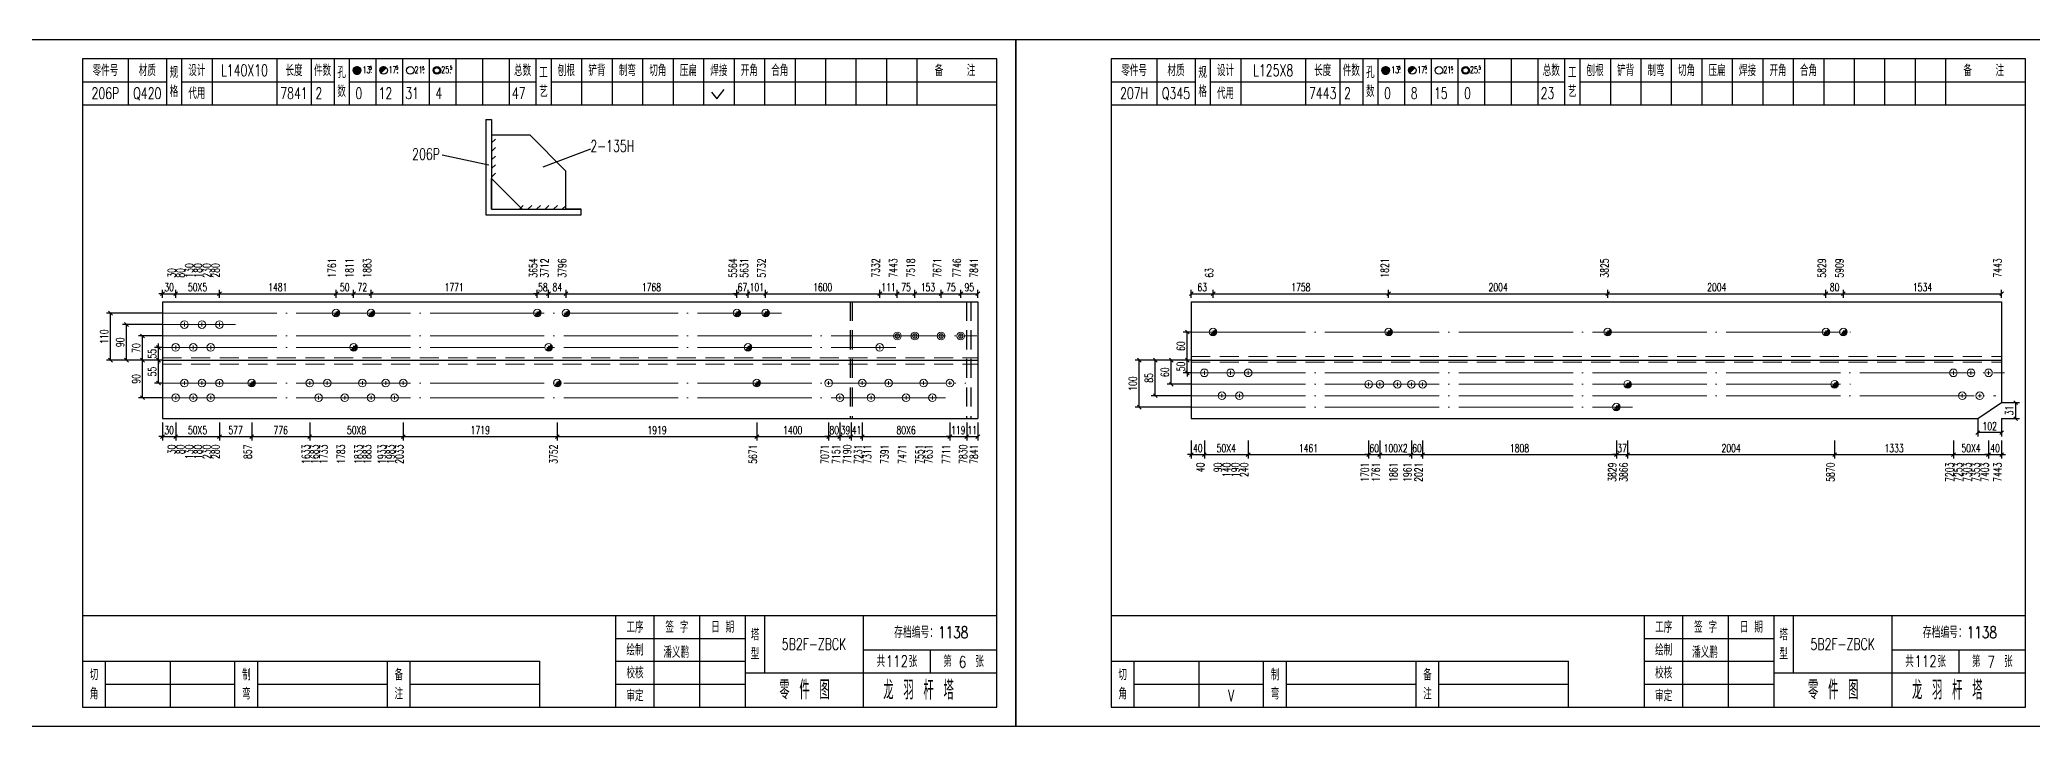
# Model space of a CAD drawing. Header units: millimetres. Extents: x 0 to 30240, y -10896 to -1348.
# Drawn here: x 1364 to 1887, y -2069 to -1889 of the extents above; entities that cross this region are included whole.
import ezdxf
from ezdxf.enums import TextEntityAlignment as Align

# ---------------------------------------------------------------- set-up
doc = ezdxf.new("R2010")
doc.units = ezdxf.units.MM
doc.header["$LTSCALE"] = 20
doc.header["$PDMODE"] = 1
doc.linetypes.add('DASHDOT2X', pattern=[1.75, 1.5, -0.125, 0, -0.125])
doc.linetypes.add('HIDDEN', pattern=[0.375, 0.25, -0.125])
for name, color, linetype, lineweight in [('1', 7, 'Continuous', 25), ('11', 3, 'Continuous', 13), ('2', 1, 'HIDDEN', 13), ('5', 1, 'Continuous', 13), ('7', 2, 'DASHDOT2X', 13)]:
    doc.layers.add(name, color=color, linetype=linetype, lineweight=lineweight)
doc.styles.get("Standard").update_dxf_attribs({"font": 'simplex', "width": 0.7, "bigfont": 'gbhzfs.shx'})
doc.styles.add('SYMBOL_TXT', font='txt.shx', dxfattribs={"width": 0.6})
doc.styles.add('TITLE_TXT', font='simplex.shx', dxfattribs={"width": 0.75, "height": 2.5, "bigfont": 'gbhzfs.shx'})
doc.dimstyles.get("Standard").update_dxf_attribs({"dimtxt": 2.1, "dimasz": 1, "dimexe": 1.05, "dimexo": 0, "dimgap": 0.63, "dimtad": 1, "dimzin": 0, "dimdsep": 46, "dimtxsty": 'standard', "dimblk": 'OBLIQUE', "dimblk1": 'OBLIQUE', "dimblk2": 'OBLIQUE', "dimcen": 0.09, "dimadec": 0, "dimazin": 0, "dimtfac": 1, "dimtdec": 1, "dimtix": 1, "dimtmove": 0, "dimatfit": 3, "dimfxl": 0, "dimtolj": 1, "dimtzin": 0, "dimarcsym": 0})
pattern_1 = [(0, (-3, 0), (0, 0.0125), [])]

# ---------------------------------------------------------------- blocks, each defined once
blk = doc.blocks.new('M12_HOLE')
h = blk.add_hatch()
h.set_pattern_fill('LINE', scale=0.1, style=0)
h.set_pattern_definition(pattern_1)
h.paths.add_polyline_path([(-5, 0, 1), (-1, 0, 1)])
at = {"color": 7}
blk.add_circle((-3, 0), 2, dxfattribs=at)
at = {"color": 7, "attachment_point": 1, "style": 'SYMBOL_TXT'}
for s, insert, char_height, width in [('13\\f??|b0|i0|c0|p54;.', (-0.1, 2.1), 3.5, 5.707), ('5', (3.7, 2.3), 1.8, 2.931)]:
    blk.add_mtext(s, dxfattribs=dict(at, insert=insert, char_height=char_height, width=width))
blk = doc.blocks.new('M16_HOLE')
h = blk.add_hatch()
h.set_pattern_fill('LINE', scale=0.1, style=0)
h.set_pattern_definition(pattern_1)
h.paths.add_polyline_path([(-1.6, 1.4, 0.668179), (-5, 0, 0.198912), (-4.4, -1.4)])
at = {"color": 7}
blk.add_circle((-3, 0), 2, dxfattribs=at)
at = {"color": 7, "attachment_point": 1, "style": 'SYMBOL_TXT'}
for s, insert, char_height, width in [('17.', (-0.4, 2.1), 3.5, 6.316), ('5', (3.6, 2.3), 1.8, 1.822)]:
    blk.add_mtext(s, dxfattribs=dict(at, insert=insert, char_height=char_height, width=width))
blk = doc.blocks.new('M20_HOLE')
at = {"color": 7}
blk.add_circle((-3, 0), 2, dxfattribs=at)
at = {"color": 7, "attachment_point": 1, "style": 'SYMBOL_TXT'}
for s, insert, char_height, width in [('21.', (-0.7, 2), 3.5, 6.074), ('5', (3.3, 2), 1.8, 1.458)]:
    blk.add_mtext(s, dxfattribs=dict(at, insert=insert, char_height=char_height, width=width))
blk = doc.blocks.new('M24_HOLE')
at = {"color": 7}
for radius in [2, 1.5]:
    blk.add_circle((-3, 0), radius, dxfattribs=at)
at = {"color": 7, "attachment_point": 1, "style": 'SYMBOL_TXT'}
for s, insert, char_height, width in [('25.', (-0.7, 2.1), 3.5, 2.429), ('5', (3.9, 2.3), 1.8, 1.944)]:
    blk.add_mtext(s, dxfattribs=dict(at, insert=insert, char_height=char_height, width=width))
blk = doc.blocks.new('JgCard')
for p, q in [((270, 180), (0, 180)), ((0, 180), (0, 0)), ((270, 0), (270, 180)), ((265, 175), (25, 175)), ((25, 175), (25, 5)), ((37, 175), (37, 163)), ((47, 175), (47, 163)), ((51, 175), (51, 163)), ((59, 175), (59, 163)), ((76, 175), (76, 163)), ((85, 175), (85, 163)), ((91, 175), (91, 163)), ((95, 175), (95, 163)), ((102, 175), (102, 163)), ((109, 175), (109, 163)), ((116, 175), (116, 163)), ((123, 175), (123, 163)), ((130, 175), (130, 163)), ((137, 175), (137, 163)), ((144, 175), (144, 163)), ((148, 175), (148, 163)), ((156, 175), (156, 163)), ((164, 175), (164, 163)), ((172, 175), (172, 163)), ((180, 175), (180, 163)), ((188, 175), (188, 163)), ((196, 175), (196, 163)), ((204, 175), (204, 163)), ((212, 175), (212, 163)), ((220, 175), (220, 163)), ((228, 175), (228, 163)), ((236, 175), (236, 163)), ((244, 175), (244, 163)), ((265, 5), (265, 175)), ((25, 169), (47, 169)), ((51, 169), (91, 169)), ((95, 169), (144, 169)), ((148, 169), (265, 169)), ((25, 163), (265, 163)), ((25, 29), (265, 29)), ((165, 5), (165, 29)), ((175, 5), (175, 29)), ((187, 5), (187, 29)), ((199, 5), (199, 29)), ((204, 29), (204, 14)), ((230, 5), (230, 29)), ((165, 23), (199, 23)), ((25, 17), (145, 17)), ((31, 5), (31, 17)), ((48, 17), (48, 5)), ((65, 5), (65, 17)), ((71, 5), (71, 17)), ((105, 5), (105, 17)), ((111, 5), (111, 17)), ((145, 5), (145, 17)), ((165, 17), (199, 17)), ((230, 20), (265, 20)), ((247.5, 20), (247.5, 14)), ((31, 11), (65, 11)), ((71, 11), (105, 11)), ((111, 11), (145, 11)), ((165, 11), (199, 11)), ((199, 14), (265, 14)), ((0, 0), (270, 0)), ((25, 5), (265, 5))]:
    blk.add_line(p, q)
blk.add_lwpolyline([(96.03, 171.99, -1), (98.03, 171.99, -1)], format="xyb", close=True)
blk.add_point((145, 96))
at = {"xscale": 0.5, "yscale": 0.5, "zscale": 0.5}
for name, p in [('M12_HOLE', (98.53, 171.99)), ('M16_HOLE', (105.5, 172)), ('M20_HOLE', (112.5, 172)), ('M24_HOLE', (119.5, 172))]:
    blk.add_blockref(name, p, dxfattribs=at)
at = {"style": 'TITLE_TXT', "width": 0.75}
for s, height, p in [('存档编号：1138', 3.076, (238.02, 23.07)), ('潘义鹏', 3, (177.45, 17.91)), ('龙 羽 杆 塔', 5, (235.17, 6.97))]:
    blk.add_text(s, height=height, dxfattribs=at).set_placement(p)
at = {"attachment_point": 5, "style": 'TITLE_TXT'}
for s, insert, char_height, width in [('零件号', (31, 172), 3, 15), ('材质', (42, 172), 3, 8), ('设计', (55, 172), 3, 8), ('长度', (80.5, 172), 3, 8), ('件数', (88, 172), 3, 6), ('总数', (140.5, 172), 3, 7), ('工\\P艺', (146, 169), 3, 4), ('刨根', (152, 172), 3, 8), ('铲背', (160, 172), 3, 8), ('制弯', (168, 172), 3, 8), ('切角', (176, 172), 3, 8), ('压扁', (184, 172), 3, 8), ('焊接', (192, 172), 3, 8), ('开角', (200, 172), 3, 8), ('合角', (208, 172), 3, 8), ('备    注', (254, 172), 3, 22), ('规格', (49, 169), 3, 4), ('代用', (55, 166), 3, 8), ('孔数', (93, 169), 3, 4), ('工序', (170, 26), 3, 10), ('签 字', (181, 26), 3, 12), ('日 期', (193, 26), 3, 12), ('绘制', (170, 20), 3, 10), ('塔\\P型', (201.5, 21.5), 3, 5), ('校核', (170, 14), 3, 10), ('共    张', (238.75, 17), 3, 17.5), ('第    张', (256.25, 17), 3, 17.5), ('切\\P角', (28, 11), 3, 6), ('制\\P弯', (68, 11), 3, 6), ('备\\P注', (108, 11), 3, 6), ('零 件 图', (214.5, 9.5), 5, 31), ('审定', (170, 8), 3, 10)]:
    blk.add_mtext(s, dxfattribs=dict(at, insert=insert, char_height=char_height, width=width))
blk = doc.blocks.new('M20')
for p, q in [((-0.5, 0), (0.5, 0)), ((0, -0.5), (0, 0.5))]:
    blk.add_line(p, q)
blk.add_circle((0, 0), 1)
blk = doc.blocks.new('M16')
for p, q in [((-0.71, -0.71), (0.71, 0.71)), ((-0.4, 0), (0.4, 0)), ((0, 0.4), (0, -0.4))]:
    blk.add_line(p, q)
blk.add_circle((0, 0), 1)
for radius in [0.8, 0.6, 0.4, 0.2]:
    blk.add_arc((0, 0), radius, 225, 45)
blk = doc.blocks.new('_Oblique')
at = {"color": 0, "linetype": 'ByBlock', "lineweight": -2}
blk.add_line((-0.5, -0.5), (0.5, 0.5), dxfattribs=at)
blk = doc.blocks.new('*D1072')
at = {"layer": '11', "color": 0, "lineweight": -2}
for p, q in [((1666, -1994.07), (1666, -1998.8)), ((1669.44, -1994.07), (1669.44, -1998.8)), ((1666, -1997.75), (1665, -1997.75)), ((1666, -1997.75), (1669.44, -1997.75)), ((1669.44, -1997.75), (1670.44, -1997.75))]:
    blk.add_line(p, q, dxfattribs=at)
at = {"layer": 'Defpoints', "color": 0}
for p in [(1666, -1994.07), (1669.44, -1994.07), (1669.44, -1997.75)]:
    blk.add_point(p, dxfattribs=at)
at = {"layer": '11', "color": 0, "lineweight": -2}
blk.add_blockref('_Oblique', (1666, -1997.75), dxfattribs=at)
at = {"layer": '11', "color": 0, "lineweight": -2, "rotation": 180}
blk.add_blockref('_Oblique', (1669.44, -1997.75), dxfattribs=at)
at = {"layer": '11', "color": 0, "insert": (1667.72, -1996.07), "char_height": 2.1, "attachment_point": 5}
blk.add_mtext('\\A1;40', dxfattribs=at)
blk = doc.blocks.new('*D1075')
at = {"layer": '11', "color": 0, "lineweight": -2}
for p, q in [((1712.56, -1994.07), (1712.56, -1998.8)), ((1715.5, -1994.07), (1715.5, -1998.8)), ((1712.56, -1997.75), (1711.56, -1997.75)), ((1712.56, -1997.75), (1715.5, -1997.75)), ((1715.5, -1997.75), (1716.5, -1997.75))]:
    blk.add_line(p, q, dxfattribs=at)
at = {"layer": 'Defpoints', "color": 0}
for p in [(1712.56, -1994.07), (1715.5, -1994.07), (1715.5, -1997.75)]:
    blk.add_point(p, dxfattribs=at)
at = {"layer": '11', "color": 0, "lineweight": -2}
blk.add_blockref('_Oblique', (1712.56, -1997.75), dxfattribs=at)
at = {"layer": '11', "color": 0, "lineweight": -2, "rotation": 180}
blk.add_blockref('_Oblique', (1715.5, -1997.75), dxfattribs=at)
at = {"layer": '11', "color": 0, "insert": (1714.03, -1996.07), "char_height": 2.1, "attachment_point": 5}
blk.add_mtext('\\A1;60', dxfattribs=at)
blk = doc.blocks.new('*D1077')
at = {"layer": '11', "color": 0, "lineweight": -2}
for p, q in [((1723.78, -1994.07), (1723.78, -1998.8)), ((1726.72, -1994.07), (1726.72, -1998.8)), ((1723.78, -1997.75), (1722.78, -1997.75)), ((1723.78, -1997.75), (1726.72, -1997.75)), ((1726.72, -1997.75), (1727.72, -1997.75))]:
    blk.add_line(p, q, dxfattribs=at)
at = {"layer": 'Defpoints', "color": 0}
for p in [(1723.78, -1994.07), (1726.72, -1994.07), (1726.72, -1997.75)]:
    blk.add_point(p, dxfattribs=at)
at = {"layer": '11', "color": 0, "lineweight": -2}
blk.add_blockref('_Oblique', (1723.78, -1997.75), dxfattribs=at)
at = {"layer": '11', "color": 0, "lineweight": -2, "rotation": 180}
blk.add_blockref('_Oblique', (1726.72, -1997.75), dxfattribs=at)
at = {"layer": '11', "color": 0, "insert": (1725.25, -1996.07), "char_height": 2.1, "attachment_point": 5}
blk.add_mtext('\\A1;60', dxfattribs=at)
blk = doc.blocks.new('*D1079')
at = {"layer": '11', "color": 0, "lineweight": -2}
for p, q in [((1777.6, -1994.07), (1777.6, -1998.8)), ((1780.54, -1994.07), (1780.54, -1998.8)), ((1777.6, -1997.75), (1776.6, -1997.75)), ((1777.6, -1997.75), (1780.54, -1997.75)), ((1780.54, -1997.75), (1781.54, -1997.75))]:
    blk.add_line(p, q, dxfattribs=at)
at = {"layer": 'Defpoints', "color": 0}
for p in [(1777.6, -1994.07), (1780.54, -1994.07), (1780.54, -1997.75)]:
    blk.add_point(p, dxfattribs=at)
at = {"layer": '11', "color": 0, "lineweight": -2}
blk.add_blockref('_Oblique', (1777.6, -1997.75), dxfattribs=at)
at = {"layer": '11', "color": 0, "lineweight": -2, "rotation": 180}
blk.add_blockref('_Oblique', (1780.54, -1997.75), dxfattribs=at)
at = {"layer": '11', "color": 0, "insert": (1779.07, -1996.07), "char_height": 2.1, "attachment_point": 5}
blk.add_mtext('\\A1;37', dxfattribs=at)
blk = doc.blocks.new('*D1083')
at = {"layer": '11', "color": 0, "lineweight": -2}
for p, q in [((1875.26, -1994.07), (1875.26, -1998.8)), ((1878.7, -1994.07), (1878.7, -1998.8)), ((1875.26, -1997.75), (1874.26, -1997.75)), ((1875.26, -1997.75), (1878.7, -1997.75)), ((1878.7, -1997.75), (1879.7, -1997.75))]:
    blk.add_line(p, q, dxfattribs=at)
at = {"layer": 'Defpoints', "color": 0}
for p in [(1875.26, -1994.07), (1878.7, -1994.07), (1878.7, -1997.75)]:
    blk.add_point(p, dxfattribs=at)
at = {"layer": '11', "color": 0, "lineweight": -2}
blk.add_blockref('_Oblique', (1875.26, -1997.75), dxfattribs=at)
at = {"layer": '11', "color": 0, "lineweight": -2, "rotation": 180}
blk.add_blockref('_Oblique', (1878.7, -1997.75), dxfattribs=at)
at = {"layer": '11', "color": 0, "insert": (1876.98, -1996.07), "char_height": 2.1, "attachment_point": 5}
blk.add_mtext('\\A1;40', dxfattribs=at)
blk = doc.blocks.new('*D1090')
at = {"layer": '11', "color": 0, "lineweight": -2}
for p, q in [((1878.7, -1984.1), (1883.42, -1984.1)), ((1882.38, -1984.1), (1882.38, -1988.3)), ((1878.7, -1988.3), (1883.42, -1988.3))]:
    blk.add_line(p, q, dxfattribs=at)
at = {"layer": 'Defpoints', "color": 0}
for p in [(1878.7, -1984.1), (1878.7, -1988.3), (1882.38, -1988.3)]:
    blk.add_point(p, dxfattribs=at)
at = {"layer": '11', "color": 0, "lineweight": -2}
for p, rotation in [((1882.38, -1984.1), 90), ((1882.38, -1988.3), 270)]:
    blk.add_blockref('_Oblique', p, dxfattribs=dict(at, rotation=rotation))
at = {"layer": '11', "color": 0, "insert": (1880.69, -1986.2), "char_height": 2.1, "attachment_point": 5, "rotation": 90}
blk.add_mtext('\\A1;31', dxfattribs=at)
blk = doc.blocks.new('*D1091')
at = {"layer": '11', "color": 0, "lineweight": -2}
for p, q in [((1872.43, -1988.3), (1872.43, -1993.02)), ((1878.7, -1991.97), (1872.43, -1991.97)), ((1878.7, -1988.3), (1878.7, -1993.02))]:
    blk.add_line(p, q, dxfattribs=at)
at = {"layer": 'Defpoints', "color": 0}
for p in [(1872.43, -1988.3), (1872.43, -1991.97), (1878.7, -1988.3)]:
    blk.add_point(p, dxfattribs=at)
at = {"layer": '11', "color": 0, "lineweight": -2, "rotation": 180}
blk.add_blockref('_Oblique', (1872.43, -1991.97), dxfattribs=at)
at = {"layer": '11', "color": 0, "lineweight": -2}
blk.add_blockref('_Oblique', (1878.7, -1991.97), dxfattribs=at)
at = {"layer": '11', "color": 0, "insert": (1875.57, -1990.29), "char_height": 2.1, "attachment_point": 5}
blk.add_mtext('\\A1;102', dxfattribs=at)
blk = doc.blocks.new('*D1092')
at = {"layer": '1', "color": 0, "lineweight": -2}
for p, q in [((1665.95, -1972.97), (1663.9, -1972.97)), ((1665.95, -1976.3), (1663.9, -1976.3)), ((1664.95, -1972.97), (1664.95, -1971.97)), ((1664.95, -1976.3), (1664.95, -1972.97)), ((1664.95, -1976.3), (1664.95, -1977.3))]:
    blk.add_line(p, q, dxfattribs=at)
at = {"layer": 'Defpoints', "color": 0}
for p in [(1664.95, -1972.97), (1665.95, -1972.97), (1665.95, -1976.3)]:
    blk.add_point(p, dxfattribs=at)
at = {"layer": '1', "color": 0, "lineweight": -2}
for p, rotation in [((1664.95, -1972.97), 270), ((1664.95, -1976.3), 90)]:
    blk.add_blockref('_Oblique', p, dxfattribs=dict(at, rotation=rotation))
at = {"layer": '1', "color": 0, "insert": (1663.27, -1974.63), "char_height": 2.1, "attachment_point": 5, "rotation": 90}
blk.add_mtext('\\A1;50', dxfattribs=at)
blk = doc.blocks.new('M24')
for p, q in [((-0.6, 0), (0.6, 0)), ((0, -0.6), (0, 0.6))]:
    blk.add_line(p, q)
for radius in [1, 0.6]:
    blk.add_circle((0, 0), radius)
blk = doc.blocks.new('*D6219')
at = {"layer": '11', "color": 0, "lineweight": -2}
for p, q in [((1396, -1989.35), (1396, -1994.07)), ((1399.44, -1989.35), (1399.44, -1994.07)), ((1396, -1993.02), (1395, -1993.02)), ((1396, -1993.02), (1399.44, -1993.02)), ((1399.44, -1993.02), (1400.44, -1993.02))]:
    blk.add_line(p, q, dxfattribs=at)
at = {"layer": 'Defpoints', "color": 0}
for p in [(1396, -1989.35), (1399.44, -1989.35), (1399.44, -1993.02)]:
    blk.add_point(p, dxfattribs=at)
at = {"layer": '11', "color": 0, "lineweight": -2}
blk.add_blockref('_Oblique', (1396, -1993.02), dxfattribs=at)
at = {"layer": '11', "color": 0, "lineweight": -2, "rotation": 180}
blk.add_blockref('_Oblique', (1399.44, -1993.02), dxfattribs=at)
at = {"layer": '11', "color": 0, "insert": (1397.72, -1991.34), "char_height": 2.1, "attachment_point": 5}
blk.add_mtext('\\A1;30', dxfattribs=at)
blk = doc.blocks.new('*D6227')
at = {"layer": '11', "color": 0, "lineweight": -2}
for p, q in [((1570.83, -1989.35), (1570.83, -1994.07)), ((1573.77, -1989.35), (1573.77, -1994.07)), ((1570.83, -1993.02), (1569.83, -1993.02)), ((1570.83, -1993.02), (1573.77, -1993.02)), ((1573.77, -1993.02), (1574.77, -1993.02))]:
    blk.add_line(p, q, dxfattribs=at)
at = {"layer": 'Defpoints', "color": 0}
for p in [(1570.83, -1989.35), (1573.77, -1989.35), (1573.77, -1993.02)]:
    blk.add_point(p, dxfattribs=at)
at = {"layer": '11', "color": 0, "lineweight": -2}
blk.add_blockref('_Oblique', (1570.83, -1993.02), dxfattribs=at)
at = {"layer": '11', "color": 0, "lineweight": -2, "rotation": 180}
blk.add_blockref('_Oblique', (1573.77, -1993.02), dxfattribs=at)
at = {"layer": '11', "color": 0, "insert": (1572.3, -1991.34), "char_height": 2.1, "attachment_point": 5}
blk.add_mtext('\\A1;80', dxfattribs=at)
blk = doc.blocks.new('*D6228')
at = {"layer": '11', "color": 0, "lineweight": -2}
for p, q in [((1573.77, -1989.35), (1573.77, -1994.07)), ((1576.71, -1989.35), (1576.71, -1994.07)), ((1573.77, -1993.02), (1572.77, -1993.02)), ((1573.77, -1993.02), (1576.71, -1993.02)), ((1576.71, -1993.02), (1577.71, -1993.02))]:
    blk.add_line(p, q, dxfattribs=at)
at = {"layer": 'Defpoints', "color": 0}
for p in [(1573.77, -1989.35), (1576.71, -1989.35), (1576.71, -1993.02)]:
    blk.add_point(p, dxfattribs=at)
at = {"layer": '11', "color": 0, "lineweight": -2}
blk.add_blockref('_Oblique', (1573.77, -1993.02), dxfattribs=at)
at = {"layer": '11', "color": 0, "lineweight": -2, "rotation": 180}
blk.add_blockref('_Oblique', (1576.71, -1993.02), dxfattribs=at)
at = {"layer": '11', "color": 0, "insert": (1575.24, -1991.34), "char_height": 2.1, "attachment_point": 5}
blk.add_mtext('\\A1;39', dxfattribs=at)
blk = doc.blocks.new('*D6229')
at = {"layer": '11', "color": 0, "lineweight": -2}
for p, q in [((1576.71, -1989.35), (1576.71, -1994.07)), ((1579.65, -1989.35), (1579.65, -1994.07)), ((1576.71, -1993.02), (1575.71, -1993.02)), ((1576.71, -1993.02), (1579.65, -1993.02)), ((1579.65, -1993.02), (1580.65, -1993.02))]:
    blk.add_line(p, q, dxfattribs=at)
at = {"layer": 'Defpoints', "color": 0}
for p in [(1576.71, -1989.35), (1579.65, -1989.35), (1579.65, -1993.02)]:
    blk.add_point(p, dxfattribs=at)
at = {"layer": '11', "color": 0, "lineweight": -2}
blk.add_blockref('_Oblique', (1576.71, -1993.02), dxfattribs=at)
at = {"layer": '11', "color": 0, "lineweight": -2, "rotation": 180}
blk.add_blockref('_Oblique', (1579.65, -1993.02), dxfattribs=at)
at = {"layer": '11', "color": 0, "insert": (1578.18, -1991.34), "char_height": 2.1, "attachment_point": 5}
blk.add_mtext('\\A1;41', dxfattribs=at)
blk = doc.blocks.new('*D6231')
at = {"layer": '11', "color": 0, "lineweight": -2}
for p, q in [((1602.65, -1989.35), (1602.65, -1994.07)), ((1607.06, -1989.35), (1607.06, -1994.07)), ((1602.65, -1993.02), (1601.65, -1993.02)), ((1602.65, -1993.02), (1607.06, -1993.02)), ((1607.06, -1993.02), (1608.06, -1993.02))]:
    blk.add_line(p, q, dxfattribs=at)
at = {"layer": 'Defpoints', "color": 0}
for p in [(1602.65, -1989.35), (1607.06, -1989.35), (1607.06, -1993.02)]:
    blk.add_point(p, dxfattribs=at)
at = {"layer": '11', "color": 0, "lineweight": -2}
blk.add_blockref('_Oblique', (1602.65, -1993.02), dxfattribs=at)
at = {"layer": '11', "color": 0, "lineweight": -2, "rotation": 180}
blk.add_blockref('_Oblique', (1607.06, -1993.02), dxfattribs=at)
at = {"layer": '11', "color": 0, "insert": (1604.86, -1991.34), "char_height": 2.1, "attachment_point": 5}
blk.add_mtext('\\A1;119', dxfattribs=at)
blk = doc.blocks.new('*D6233')
at = {"layer": '11', "color": 0, "lineweight": -2}
for p, q in [((1396, -1955.54), (1395, -1955.54)), ((1396, -1956.59), (1396, -1954.49)), ((1396, -1955.54), (1399.44, -1955.54)), ((1399.44, -1956.59), (1399.44, -1954.49)), ((1399.44, -1955.54), (1400.44, -1955.54))]:
    blk.add_line(p, q, dxfattribs=at)
at = {"layer": 'Defpoints', "color": 0}
for p in [(1399.44, -1955.54), (1396, -1956.59), (1399.44, -1956.59)]:
    blk.add_point(p, dxfattribs=at)
at = {"layer": '11', "color": 0, "lineweight": -2}
blk.add_blockref('_Oblique', (1396, -1955.54), dxfattribs=at)
at = {"layer": '11', "color": 0, "lineweight": -2, "rotation": 180}
blk.add_blockref('_Oblique', (1399.44, -1955.54), dxfattribs=at)
at = {"layer": '11', "color": 0, "insert": (1397.72, -1953.86), "char_height": 2.1, "attachment_point": 5}
blk.add_mtext('\\A1;30', dxfattribs=at)
blk = doc.blocks.new('*D6239')
at = {"layer": '11', "color": 0, "lineweight": -2}
for p, q in [((1494.36, -1955.54), (1493.36, -1955.54)), ((1494.36, -1956.59), (1494.36, -1954.49)), ((1494.36, -1955.54), (1497.3, -1955.54)), ((1497.3, -1956.59), (1497.3, -1954.49)), ((1497.3, -1955.54), (1498.3, -1955.54))]:
    blk.add_line(p, q, dxfattribs=at)
at = {"layer": 'Defpoints', "color": 0}
for p in [(1497.3, -1955.54), (1494.36, -1956.59), (1497.3, -1956.59)]:
    blk.add_point(p, dxfattribs=at)
at = {"layer": '11', "color": 0, "lineweight": -2}
blk.add_blockref('_Oblique', (1494.36, -1955.54), dxfattribs=at)
at = {"layer": '11', "color": 0, "lineweight": -2, "rotation": 180}
blk.add_blockref('_Oblique', (1497.3, -1955.54), dxfattribs=at)
at = {"layer": '11', "color": 0, "insert": (1495.83, -1953.86), "char_height": 2.1, "attachment_point": 5}
blk.add_mtext('\\A1;58', dxfattribs=at)
blk = doc.blocks.new('*D6242')
at = {"layer": '11', "color": 0, "lineweight": -2}
for p, q in [((1546.73, -1955.54), (1545.73, -1955.54)), ((1546.73, -1956.59), (1546.73, -1954.49)), ((1546.73, -1955.54), (1549.67, -1955.54)), ((1549.67, -1956.59), (1549.67, -1954.49)), ((1549.67, -1955.54), (1550.67, -1955.54))]:
    blk.add_line(p, q, dxfattribs=at)
at = {"layer": 'Defpoints', "color": 0}
for p in [(1549.67, -1955.54), (1546.73, -1956.59), (1549.67, -1956.59)]:
    blk.add_point(p, dxfattribs=at)
at = {"layer": '11', "color": 0, "lineweight": -2}
blk.add_blockref('_Oblique', (1546.73, -1955.54), dxfattribs=at)
at = {"layer": '11', "color": 0, "lineweight": -2, "rotation": 180}
blk.add_blockref('_Oblique', (1549.67, -1955.54), dxfattribs=at)
at = {"layer": '11', "color": 0, "insert": (1548.2, -1953.86), "char_height": 2.1, "attachment_point": 5}
blk.add_mtext('\\A1;67', dxfattribs=at)
blk = doc.blocks.new('*D6252')
at = {"layer": '1', "color": 0, "lineweight": -2}
for p, q in [((1395.95, -1969.64), (1393.9, -1969.64)), ((1394.95, -1969.64), (1394.95, -1968.64)), ((1394.95, -1972.97), (1394.95, -1969.64)), ((1395.95, -1972.97), (1393.9, -1972.97)), ((1394.95, -1972.97), (1394.95, -1973.97))]:
    blk.add_line(p, q, dxfattribs=at)
at = {"layer": 'Defpoints', "color": 0}
for p in [(1394.95, -1969.64), (1395.95, -1969.64), (1395.95, -1972.97)]:
    blk.add_point(p, dxfattribs=at)
at = {"layer": '1', "color": 0, "lineweight": -2}
for p, rotation in [((1394.95, -1969.64), 270), ((1394.95, -1972.97), 90)]:
    blk.add_blockref('_Oblique', p, dxfattribs=dict(at, rotation=rotation))
at = {"layer": '1', "color": 0, "insert": (1393.27, -1971.3), "char_height": 2.1, "attachment_point": 5, "rotation": 90}
blk.add_mtext('\\A1;55', dxfattribs=at)

msp = doc.modelspace()

# ---------------------------------------------------------------- linework, layer by layer
at = {"layer": '1'}
for p, q in [((1540.111, -1902.643), (1541.47, -1904.413)), ((1541.47, -1904.413), (1543.366, -1902.025)), ((1480.861, -1909.87), (1482.361, -1909.87)), ((1480.861, -1909.87), (1480.861, -1934.87)), ((1482.361, -1909.87), (1482.361, -1913.87)), ((1482.361, -1909.87), (1482.361, -1933.37)), ((1482.361, -1913.87), (1492.361, -1913.87)), ((1501.861, -1923.37), (1492.361, -1913.87)), ((1482.361, -1915.98), (1483.361, -1914.98)), ((1482.361, -1918.225), (1483.361, -1917.225)), ((1495.934, -1922.302), (1508.387, -1917.582)), ((1481.675, -1921.821), (1469.351, -1919.216)), ((1482.361, -1920.47), (1483.361, -1919.47)), ((1482.361, -1922.715), (1483.361, -1921.715)), ((1482.361, -1924.96), (1483.361, -1923.96)), ((1501.861, -1933.37), (1501.861, -1923.37)), ((1490.361, -1933.37), (1482.361, -1925.37)), ((1482.361, -1933.37), (1482.361, -1925.37)), ((1482.361, -1933.37), (1482.361, -1929.37)), ((1482.361, -1933.37), (1490.361, -1933.37)), ((1482.361, -1933.37), (1505.861, -1933.37)), ((1489.666, -1933.37), (1490.666, -1932.37)), ((1491.912, -1933.37), (1492.912, -1932.37)), ((1494.157, -1933.37), (1495.157, -1932.37)), ((1496.402, -1933.37), (1497.402, -1932.37)), ((1498.647, -1933.37), (1499.647, -1932.37)), ((1500.892, -1933.37), (1501.892, -1932.37)), ((1505.861, -1933.37), (1501.861, -1933.37)), ((1505.861, -1934.87), (1505.861, -1933.37)), ((1480.861, -1934.87), (1505.861, -1934.87)), ((1396, -1957.636), (1396, -1988.296)), ((1396, -1957.636), (1610, -1957.636)), ((1610, -1957.636), (1610, -1988.296)), ((1666, -1957.636), (1666, -1988.296)), ((1666, -1957.636), (1878.7, -1957.636)), ((1878.7, -1957.636), (1878.7, -1972.966)), ((1396, -1972.966), (1610, -1972.966)), ((1666, -1972.966), (1878.7, -1972.966)), ((1878.7, -1972.966), (1878.7, -1984.096)), ((1872.43, -1988.296), (1878.7, -1984.096)), ((1396, -1988.296), (1610, -1988.296)), ((1666, -1988.296), (1872.43, -1988.296))]:
    msp.add_line(p, q, dxfattribs=at)
at = {"layer": '1', "linetype": 'HIDDEN'}
for p, q in [((1576.438, -1957.636), (1576.438, -1988.296)), ((1577.025, -1957.636), (1577.025, -1988.296)), ((1606.993, -1957.636), (1606.993, -1988.296)), ((1608.182, -1957.636), (1608.182, -1988.296))]:
    msp.add_line(p, q, dxfattribs=at)
at = {"layer": '2'}
for p, q in [((1396, -1972.36), (1610, -1972.36)), ((1396, -1974.061), (1610, -1974.061)), ((1666, -1971.985), (1878.7, -1971.985)), ((1666, -1973.499), (1878.7, -1973.499))]:
    msp.add_line(p, q, dxfattribs=at)
at = {"layer": '7'}
for p, q in [((1396, -1960.636), (1558.474, -1960.636)), ((1396, -1963.636), (1415.14, -1963.636)), ((1666, -1965.607), (1841.366, -1965.607)), ((1396, -1966.636), (1609.71, -1966.636)), ((1396, -1969.636), (1588.45, -1969.636)), ((1666, -1976.296), (1879.46, -1976.296)), ((1396, -1978.988), (1606.85, -1978.988)), ((1666, -1979.296), (1839.066, -1979.296)), ((1396, -1982.821), (1602.25, -1982.821)), ((1666, -1982.296), (1877.16, -1982.296)), ((1666, -1985.296), (1781.801, -1985.296))]:
    msp.add_line(p, q, dxfattribs=at)

# ---------------------------------------------------------------- block references
at = {"layer": '1'}
for p in [(1350, -2068.966), (1620, -2068.966)]:
    msp.add_blockref('JgCard', p, dxfattribs=at)
at = {"layer": '5'}
for name, p in [('M16', (1441.534, -1960.636)), ('M16', (1450.734, -1960.636)), ('M16', (1494.363, -1960.636)), ('M16', (1501.903, -1960.636)), ('M16', (1546.734, -1960.636)), ('M16', (1554.274, -1960.636)), ('M20', (1401.74, -1963.636)), ('M20', (1406.34, -1963.636)), ('M20', (1410.94, -1963.636)), ('M24', (1588.85, -1966.636)), ('M24', (1593.45, -1966.636)), ('M24', (1600.35, -1966.636)), ('M24', (1605.51, -1966.636)), ('M16', (1671.74, -1965.607)), ('M16', (1717.804, -1965.607)), ('M16', (1775.301, -1965.607)), ('M16', (1832.566, -1965.607)), ('M16', (1837.166, -1965.607)), ('M20', (1399.44, -1969.636)), ('M20', (1404.04, -1969.636)), ('M20', (1408.64, -1969.636)), ('M16', (1446.134, -1969.636)), ('M16', (1497.303, -1969.636)), ('M16', (1549.674, -1969.636)), ('M20', (1584.25, -1969.636)), ('M20', (1669.44, -1976.296)), ('M20', (1676.34, -1976.296)), ('M20', (1680.94, -1976.296)), ('M20', (1866.06, -1976.296)), ('M20', (1870.66, -1976.296)), ('M20', (1875.26, -1976.296)), ('M20', (1399.44, -1982.821)), ('M20', (1401.74, -1978.988)), ('M20', (1404.04, -1982.821)), ('M20', (1406.34, -1978.988)), ('M20', (1408.64, -1982.821)), ('M20', (1410.94, -1978.988)), ('M16', (1419.388, -1978.988)), ('M20', (1434.634, -1978.988)), ('M20', (1436.934, -1982.821)), ('M20', (1439.234, -1978.988)), ('M20', (1443.834, -1982.821)), ('M20', (1448.434, -1978.988)), ('M20', (1450.734, -1982.821)), ('M20', (1454.584, -1978.988)), ('M20', (1456.884, -1982.821)), ('M20', (1459.184, -1978.988)), ('M16', (1499.603, -1978.988)), ('M16', (1551.974, -1978.988)), ('M20', (1570.83, -1978.988)), ('M20', (1573.77, -1982.821)), ('M20', (1579.65, -1978.988)), ('M20', (1581.95, -1982.821)), ('M20', (1586.55, -1978.988)), ('M20', (1591.15, -1982.821)), ('M20', (1595.75, -1978.988)), ('M20', (1598.05, -1982.821)), ('M20', (1602.65, -1978.988)), ('M20', (1674.04, -1982.296)), ('M20', (1678.64, -1982.296)), ('M20', (1712.564, -1979.296)), ('M20', (1715.504, -1979.296)), ('M20', (1720.104, -1979.296)), ('M20', (1723.779, -1979.296)), ('M20', (1726.719, -1979.296)), ('M16', (1780.541, -1979.296)), ('M16', (1834.866, -1979.296)), ('M20', (1868.36, -1982.296)), ('M20', (1872.96, -1982.296)), ('M16', (1777.601, -1985.296))]:
    msp.add_blockref(name, p, dxfattribs=at)

# ---------------------------------------------------------------- texts
at = {"style": 'TITLE_TXT', "width": 0.75}
for s, p in [('112', (1585.855, -2053.439)), ('6', (1605.003, -2053.654)), ('112', (1855.855, -2053.439)), ('7', (1875.003, -2053.654))]:
    msp.add_text(s, height=3, dxfattribs=at).set_placement(p)
at = {"layer": '1', "width": 0.7}
for s, p in [('L140X10', (1417.5, -1896.966)), ('L125X8', (1687.5, -1896.966)), ('206P', (1381, -1902.966)), ('Q420', (1392, -1902.966)), ('7841', (1430.5, -1902.966)), ('2', (1437, -1902.966)), ('0', (1447.5, -1902.966)), ('12', (1454.5, -1902.966)), ('31', (1461.5, -1902.966)), ('4', (1468.5, -1902.966)), ('47', (1489.5, -1902.966)), ('207H', (1651, -1902.966)), ('Q345', (1662, -1902.966)), ('7443', (1700.5, -1902.966)), ('2', (1707, -1902.966)), ('0', (1717.5, -1902.966)), ('8', (1724.5, -1902.966)), ('15', (1731.5, -1902.966)), ('0', (1738.5, -1902.966)), ('23', (1759.5, -1902.966)), ('206P', (1465.157, -1918.924)), ('2-135H', (1514.059, -1916.8)), ('V', (1676.5, -2060.966))]:
    msp.add_text(s, height=3, dxfattribs=at).set_placement(p, align=Align.MIDDLE_CENTER)
for s, p in [('30', (1399.44, -1951.336)), ('80', (1401.74, -1951.336)), ('130', (1404.04, -1951.336)), ('180', (1406.34, -1951.336)), ('230', (1408.64, -1951.336)), ('280', (1410.94, -1951.336)), ('1761', (1441.497, -1951.336)), ('1811', (1446.093, -1951.336)), ('1883', (1450.728, -1951.336)), ('3654', (1494.364, -1951.336)), ('3712', (1497.332, -1951.336)), ('3796', (1501.911, -1951.336)), ('5564', (1546.746, -1951.336)), ('5631', (1549.703, -1951.336)), ('5732', (1554.28, -1951.336)), ('7332', (1584.229, -1951.336)), ('7443', (1588.823, -1951.336)), ('7518', (1593.425, -1951.336)), ('7671', (1600.391, -1951.336)), ('7746', (1605.525, -1951.336)), ('7841', (1610, -1951.336)), ('63', (1671.781, -1951.336)), ('1821', (1717.83, -1951.336)), ('3825', (1775.554, -1951.336)), ('5829', (1832.59, -1951.336)), ('5909', (1837.176, -1951.336)), ('7443', (1878.7, -1951.336))]:
    msp.add_text(s, height=2.1, rotation=90, dxfattribs=at).set_placement(p)
for s, p in [('30', (1399.44, -1995.121)), ('80', (1401.74, -1995.121)), ('130', (1404.04, -1995.121)), ('180', (1406.34, -1995.121)), ('230', (1408.64, -1995.121)), ('280', (1410.94, -1995.121)), ('857', (1419.398, -1995.121)), ('1633', (1434.657, -1995.121)), ('1683', (1436.957, -1995.121)), ('1733', (1439.275, -1995.121)), ('1783', (1443.875, -1995.121)), ('1833', (1448.457, -1995.121)), ('1883', (1450.772, -1995.121)), ('1933', (1454.607, -1995.121)), ('1983', (1456.907, -1995.121)), ('2033', (1459.195, -1995.121)), ('3752', (1499.628, -1995.121)), ('5671', (1551.991, -1995.121)), ('7071', (1570.848, -1995.121)), ('7151', (1573.808, -1995.121)), ('7190', (1576.738, -1995.121)), ('7231', (1579.664, -1995.121)), ('7311', (1582.004, -1995.121)), ('7391', (1586.572, -1995.121)), ('7471', (1591.174, -1995.121)), ('7551', (1595.764, -1995.121)), ('7631', (1598.079, -1995.121)), ('7711', (1602.691, -1995.121)), ('7830', (1607.159, -1995.121)), ('7841', (1610, -1995.121)), ('40', (1669.44, -1999.846)), ('90', (1674.04, -1999.846)), ('140', (1676.34, -1999.846)), ('190', (1678.64, -1999.846)), ('240', (1680.94, -1999.846)), ('1701', (1712.587, -1999.846)), ('1761', (1715.522, -1999.846)), ('1861', (1720.121, -1999.846)), ('1961', (1723.802, -1999.846)), ('2021', (1726.732, -1999.846)), ('3829', (1777.569, -1999.846)), ('3866', (1780.5, -1999.846)), ('5870', (1834.839, -1999.846)), ('7203', (1866.082, -1999.846)), ('7253', (1868.382, -1999.846)), ('7303', (1870.682, -1999.846)), ('7353', (1872.982, -1999.846)), ('7403', (1875.301, -1999.846)), ('7443', (1878.7, -1999.846))]:
    msp.add_text(s, height=2.1, rotation=90, dxfattribs=at).set_placement(p, align=Align.RIGHT)
at = {"layer": '1', "char_height": 3, "width": 26, "attachment_point": 5}
for insert in [(1567, -2047.466), (1837, -2047.466)]:
    msp.add_mtext('5B2F-ZBCK', dxfattribs=dict(at, insert=insert))

# ---------------------------------------------------------------- dimensions: what is measured, and where the dimension line sits
at = {"layer": '1'}
for base, p1, p2, text in [((1382.35, -1960.636), (1395.95, -1972.966), (1395.95, -1960.636), '110'), ((1386.55, -1963.636), (1395.95, -1972.966), (1395.95, -1963.636), '90'), ((1390.75, -1966.636), (1395.95, -1972.966), (1395.95, -1966.636), '70'), ((1664.95, -1965.607), (1665.95, -1972.966), (1665.95, -1965.607), '60'), ((1390.75, -1972.966), (1395.95, -1982.821), (1395.95, -1972.966), '90'), ((1394.95, -1972.966), (1395.95, -1978.988), (1395.95, -1972.966), '55'), ((1652.35, -1972.966), (1665.95, -1985.296), (1665.95, -1972.966), '100'), ((1656.55, -1972.966), (1665.95, -1982.296), (1665.95, -1972.966), '85'), ((1660.75, -1972.966), (1665.95, -1979.296), (1665.95, -1972.966), '60')]:
    msp.add_linear_dim(base=base, p1=p1, p2=p2, angle=90, text=text, dimstyle='standard', dxfattribs=at).render()
for base, p1, p2, text, picture, middle in [((1394.95, -1969.636), (1395.95, -1972.966), (1395.95, -1969.636), '55', '*D6252', (1393.27, -1971.301)), ((1664.95, -1972.966), (1665.95, -1976.296), (1665.95, -1972.966), '50', '*D1092', (1663.27, -1974.631))]:
    dim = msp.add_linear_dim(base=base, p1=p1, p2=p2, angle=90, text=text, dimstyle='standard', dxfattribs=at)
    dim.commit()
    dim.dimension.update_dxf_attribs({"geometry": picture, "text_midpoint": middle})
at = {"layer": '11'}
for base, p1, p2, text, picture, middle in [((1399.44, -1955.536), (1396, -1956.586), (1399.44, -1956.586), '30', '*D6233', (1397.72, -1953.856)), ((1497.303, -1955.536), (1494.363, -1956.586), (1497.303, -1956.586), '58', '*D6239', (1495.833, -1953.856)), ((1549.674, -1955.536), (1546.734, -1956.586), (1549.674, -1956.586), '67', '*D6242', (1548.204, -1953.856)), ((1399.44, -1993.021), (1396, -1989.346), (1399.44, -1989.346), '30', '*D6219', (1397.72, -1991.341)), ((1573.77, -1993.021), (1570.83, -1989.346), (1573.77, -1989.346), '80', '*D6227', (1572.3, -1991.341)), ((1576.71, -1993.021), (1573.77, -1989.346), (1576.71, -1989.346), '39', '*D6228', (1575.24, -1991.341)), ((1579.65, -1993.021), (1576.71, -1989.346), (1579.65, -1989.346), '41', '*D6229', (1578.18, -1991.341)), ((1607.06, -1993.021), (1602.65, -1989.346), (1607.06, -1989.346), '119', '*D6231', (1604.855, -1991.341)), ((1872.43, -1991.971), (1878.7, -1988.296), (1872.43, -1988.296), '102', '*D1091', (1875.565, -1990.291)), ((1669.44, -1997.746), (1666, -1994.071), (1669.44, -1994.071), '40', '*D1072', (1667.72, -1996.066)), ((1715.504, -1997.746), (1712.564, -1994.071), (1715.504, -1994.071), '60', '*D1075', (1714.034, -1996.066)), ((1726.719, -1997.746), (1723.779, -1994.071), (1726.719, -1994.071), '60', '*D1077', (1725.249, -1996.066)), ((1780.541, -1997.746), (1777.601, -1994.071), (1780.541, -1994.071), '37', '*D1079', (1779.071, -1996.066)), ((1878.7, -1997.746), (1875.26, -1994.071), (1878.7, -1994.071), '40', '*D1083', (1876.98, -1996.066))]:
    dim = msp.add_linear_dim(base=base, p1=p1, p2=p2, text=text, dimstyle='standard', dxfattribs=at)
    dim.commit()
    dim.dimension.update_dxf_attribs({"geometry": picture, "text_midpoint": middle})
for base, p1, p2, text in [((1410.94, -1955.536), (1399.44, -1956.586), (1410.94, -1956.586), '50X5'), ((1441.534, -1955.536), (1410.94, -1956.586), (1441.534, -1956.586), '1481'), ((1446.134, -1955.536), (1441.534, -1956.586), (1446.134, -1956.586), '50'), ((1450.734, -1955.536), (1446.134, -1956.586), (1450.734, -1956.586), '72'), ((1494.363, -1955.536), (1450.734, -1956.586), (1494.363, -1956.586), '1771'), ((1501.903, -1955.536), (1497.303, -1956.586), (1501.903, -1956.586), '84'), ((1546.734, -1955.536), (1501.903, -1956.586), (1546.734, -1956.586), '1768'), ((1554.274, -1955.536), (1549.674, -1956.586), (1554.274, -1956.586), '101'), ((1584.25, -1955.536), (1554.274, -1956.586), (1584.25, -1956.586), '1600'), ((1588.85, -1955.536), (1584.25, -1956.586), (1588.85, -1956.586), '111'), ((1593.45, -1955.536), (1588.85, -1956.586), (1593.45, -1956.586), '75'), ((1600.35, -1955.536), (1593.45, -1956.586), (1600.35, -1956.586), '153'), ((1605.51, -1955.536), (1600.35, -1956.586), (1605.51, -1956.586), '75'), ((1610, -1955.536), (1605.51, -1956.586), (1610, -1956.586), '95'), ((1671.74, -1955.536), (1666, -1956.586), (1671.74, -1956.586), '63'), ((1717.804, -1955.536), (1671.74, -1956.586), (1717.804, -1956.586), '1758'), ((1775.301, -1955.536), (1717.804, -1956.586), (1775.301, -1956.586), '2004'), ((1832.566, -1955.536), (1775.301, -1956.586), (1832.566, -1956.586), '2004'), ((1837.166, -1955.536), (1832.566, -1956.586), (1837.166, -1956.586), '80'), ((1878.7, -1955.536), (1837.166, -1956.586), (1878.7, -1956.586), '1534'), ((1410.94, -1993.021), (1399.44, -1989.346), (1410.94, -1989.346), '50X5'), ((1419.388, -1993.021), (1410.94, -1989.346), (1419.388, -1989.346), '577'), ((1434.634, -1993.021), (1419.388, -1989.346), (1434.634, -1989.346), '776'), ((1459.184, -1993.021), (1434.634, -1989.346), (1459.184, -1989.346), '50X8'), ((1499.603, -1993.021), (1459.184, -1989.346), (1499.603, -1989.346), '1719'), ((1551.974, -1993.021), (1499.603, -1989.346), (1551.974, -1989.346), '1919'), ((1570.83, -1993.021), (1551.974, -1989.346), (1570.83, -1989.346), '1400'), ((1602.65, -1993.021), (1579.65, -1989.346), (1602.65, -1989.346), '80X6'), ((1610, -1993.021), (1607.06, -1989.346), (1610, -1989.346), '11'), ((1680.94, -1997.746), (1669.44, -1994.071), (1680.94, -1994.071), '50X4'), ((1712.564, -1997.746), (1680.94, -1994.071), (1712.564, -1994.071), '1461'), ((1723.779, -1997.746), (1715.504, -1994.071), (1723.779, -1994.071), '100X2'), ((1777.601, -1997.746), (1726.719, -1994.071), (1777.601, -1994.071), '1808'), ((1834.866, -1997.746), (1780.541, -1994.071), (1834.866, -1994.071), '2004'), ((1866.06, -1997.746), (1834.866, -1994.071), (1866.06, -1994.071), '1333'), ((1875.26, -1997.746), (1866.06, -1994.071), (1875.26, -1994.071), '50X4')]:
    msp.add_linear_dim(base=base, p1=p1, p2=p2, text=text, dimstyle='standard', dxfattribs=at).render()
dim = msp.add_linear_dim(base=(1882.375, -1988.296), p1=(1878.7, -1984.096), p2=(1878.7, -1988.296), angle=90, text='31', dimstyle='standard', dxfattribs=at)
dim.commit()
dim.dimension.update_dxf_attribs({"geometry": '*D1090', "text_midpoint": (1880.695, -1986.196)})

doc.saveas('drawing.dxf')
